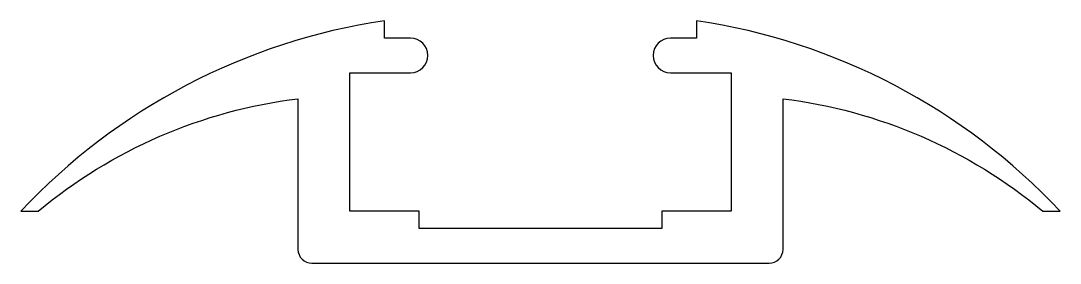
# Model space of a CAD drawing. Extents: x 213.3 to 273.3, y 245.8 to 259.8.
import ezdxf

# ---------------------------------------------------------------- set-up
doc = ezdxf.new("R2010")
doc.units = 0
doc.layers.add('ANA', color=220, linetype='CONTINUOUS')

msp = doc.modelspace()

# ---------------------------------------------------------------- linework, layer by layer
at = {"layer": 'ANA'}
msp.add_lwpolyline([(232.311, 248.787), (232.311, 256.787), (235.811, 256.787, 1), (235.811, 258.787), (234.311, 258.787), (234.311, 259.787, 0.16935), (213.311, 248.787), (214.311, 248.787, -0.143845), (229.311, 255.287), (229.311, 246.587, 0.414214), (230.111, 245.787), (256.511, 245.787, 0.414214), (257.311, 246.587), (257.311, 255.287, -0.143845), (272.311, 248.787), (273.311, 248.787, 0.16935), (252.311, 259.787), (252.311, 258.787), (250.811, 258.787, 1), (250.811, 256.787), (254.311, 256.787), (254.311, 248.787), (250.311, 248.787), (250.311, 247.787), (236.311, 247.787), (236.311, 248.787)], format="xyb", close=True, dxfattribs=at)

doc.saveas('drawing.dxf')
